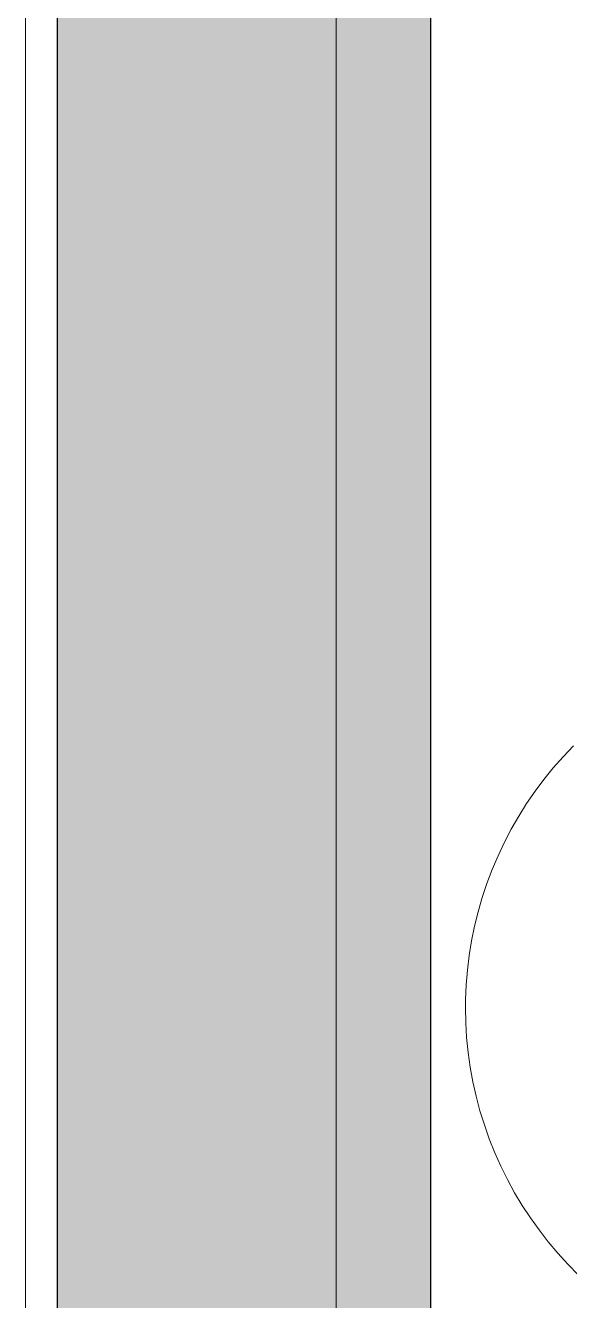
# Model space of a CAD drawing. Header units: millimetres. Extents: x 155927 to 326028, y -36033 to 97293.
# Drawn here: x 156427 to 157012, y 31145 to 32516 of the extents above; entities that cross this region are included whole.
import ezdxf

# ---------------------------------------------------------------- set-up
doc = ezdxf.new("R2010")
doc.units = ezdxf.units.MM
doc.header["$MEASUREMENT"] = 0
for name, color, linetype, lineweight in [('A-GLAZ-CURT', 7, 'CONTINUOUS', 9), ('A-WALL', 7, 'CONTINUOUS', 9), ('A-WALL-PATT', 7, 'CONTINUOUS', 9), ('I-FURN', 8, 'CONTINUOUS', 9), ('I-WALL', 7, 'CONTINUOUS', 9)]:
    doc.layers.add(name, color=color, linetype=linetype, lineweight=lineweight)

msp = doc.modelspace()

# ---------------------------------------------------------------- hatches: boundary and pattern name
at = {"layer": 'A-WALL-PATT'}
h = msp.add_hatch(color=256, dxfattribs=at)
h.paths.add_polyline_path([(156760.8, 9267.6), (156760.8, 13645.6), (156460.8, 13645.6), (156460.8, 9267.6)], flags=0)
h.paths.add_polyline_path([(156760.8, 14969.6), (156760.8, 16290.6), (156460.8, 16290.6), (156460.8, 14969.6), (156756.4, 14969.6)], flags=0)
h.paths.add_polyline_path([(156760.8, 25449.6), (156760.8, 26790.6), (156460.8, 26790.6), (156460.8, 25449.6)], flags=0)
h.paths.add_polyline_path([(156760.8, 28449.6), (156760.8, 34497.6), (156460.8, 34497.6), (156460.8, 28449.6)], flags=0)
h = msp.add_hatch(color=256, dxfattribs=at)
h.paths.add_polyline_path([(156862.8, 26532.6), (156862.8, 26790.6), (156760.8, 26790.6), (156760.8, 26532.6)], flags=0)
h.paths.add_polyline_path([(156862.8, 28449.6), (156862.8, 34347.6), (156760.8, 34347.6), (156760.8, 28449.6)], flags=0)

# ---------------------------------------------------------------- linework, layer by layer
at = {"layer": 'A-GLAZ-CURT', "lineweight": 20}
for p, q in [((156426.8, 33049.6), (156426.8, 30065.6)), ((156460.8, 30065.6), (156460.8, 33049.6))]:
    msp.add_line(p, q, dxfattribs=at)
at = {"layer": 'A-WALL', "lineweight": 30}
msp.add_line((156460.8, 34497.6), (156460.8, 28449.6), dxfattribs=at)
at = {"layer": 'A-WALL'}
msp.add_line((156760.8, 28449.6), (156760.8, 34347.6), dxfattribs=at)
at = {"layer": 'I-FURN'}
for p, q in [((157016, 31741.4), (157005, 31729.8)), ((157005, 31729.8), (156994.4, 31717.8)), ((156994.4, 31717.8), (156984.3, 31705.4)), ((156984.3, 31705.4), (156974.8, 31692.6)), ((156965.7, 31679.4), (156957.2, 31665.8)), ((156974.8, 31692.6), (156965.7, 31679.4)), ((156957.2, 31665.8), (156949.2, 31652)), ((156949.2, 31652), (156941.8, 31637.8)), ((156941.8, 31637.8), (156935, 31623.3)), ((156935, 31623.3), (156928.7, 31608.6)), ((156928.7, 31608.6), (156923.1, 31593.6)), ((156923.1, 31593.6), (156918, 31578.5)), ((156918, 31578.5), (156913.6, 31563.1)), ((156913.6, 31563.1), (156909.7, 31547.5)), ((156909.7, 31547.5), (156906.5, 31531.9)), ((156906.5, 31531.9), (156904, 31516.1)), ((156904, 31516.1), (156902, 31500.2)), ((156902, 31500.2), (156900.7, 31484.3)), ((156900.7, 31484.3), (156900, 31468.3)), ((156900, 31468.3), (156900, 31459.6)), ((156900, 31459.6), (156900.3, 31443.6)), ((156900.3, 31443.6), (156901.2, 31427.7)), ((156901.2, 31427.7), (156902.8, 31411.7)), ((156902.8, 31411.7), (156905.1, 31395.9)), ((156905.1, 31395.9), (156907.9, 31380.2)), ((156907.9, 31380.2), (156911.4, 31364.6)), ((156911.4, 31364.6), (156915.5, 31349.1)), ((156915.5, 31349.1), (156920.3, 31333.8)), ((156920.3, 31333.8), (156925.6, 31318.7)), ((156925.6, 31318.7), (156931.5, 31303.9)), ((156931.5, 31303.9), (156938.1, 31289.3)), ((156938.1, 31289.3), (156945.2, 31274.9)), ((156945.2, 31274.9), (156952.8, 31260.9)), ((156952.8, 31260.9), (156961.1, 31247.2)), ((156961.1, 31247.2), (156969.8, 31233.8)), ((156969.8, 31233.8), (156979.1, 31220.8)), ((156979.1, 31220.8), (156988.9, 31208.1)), ((156988.9, 31208.1), (156999.2, 31195.9)), ((156999.2, 31195.9), (157010, 31184.1)), ((157010, 31184.1), (157021.3, 31172.7))]:
    msp.add_line(p, q, dxfattribs=at)
at = {"layer": 'I-WALL'}
msp.add_line((156760.8, 34347.6), (156760.8, 28449.6), dxfattribs=at)
at = {"layer": 'I-WALL', "lineweight": 30}
msp.add_line((156862.8, 28449.6), (156862.8, 34347.6), dxfattribs=at)

doc.saveas('drawing.dxf')
